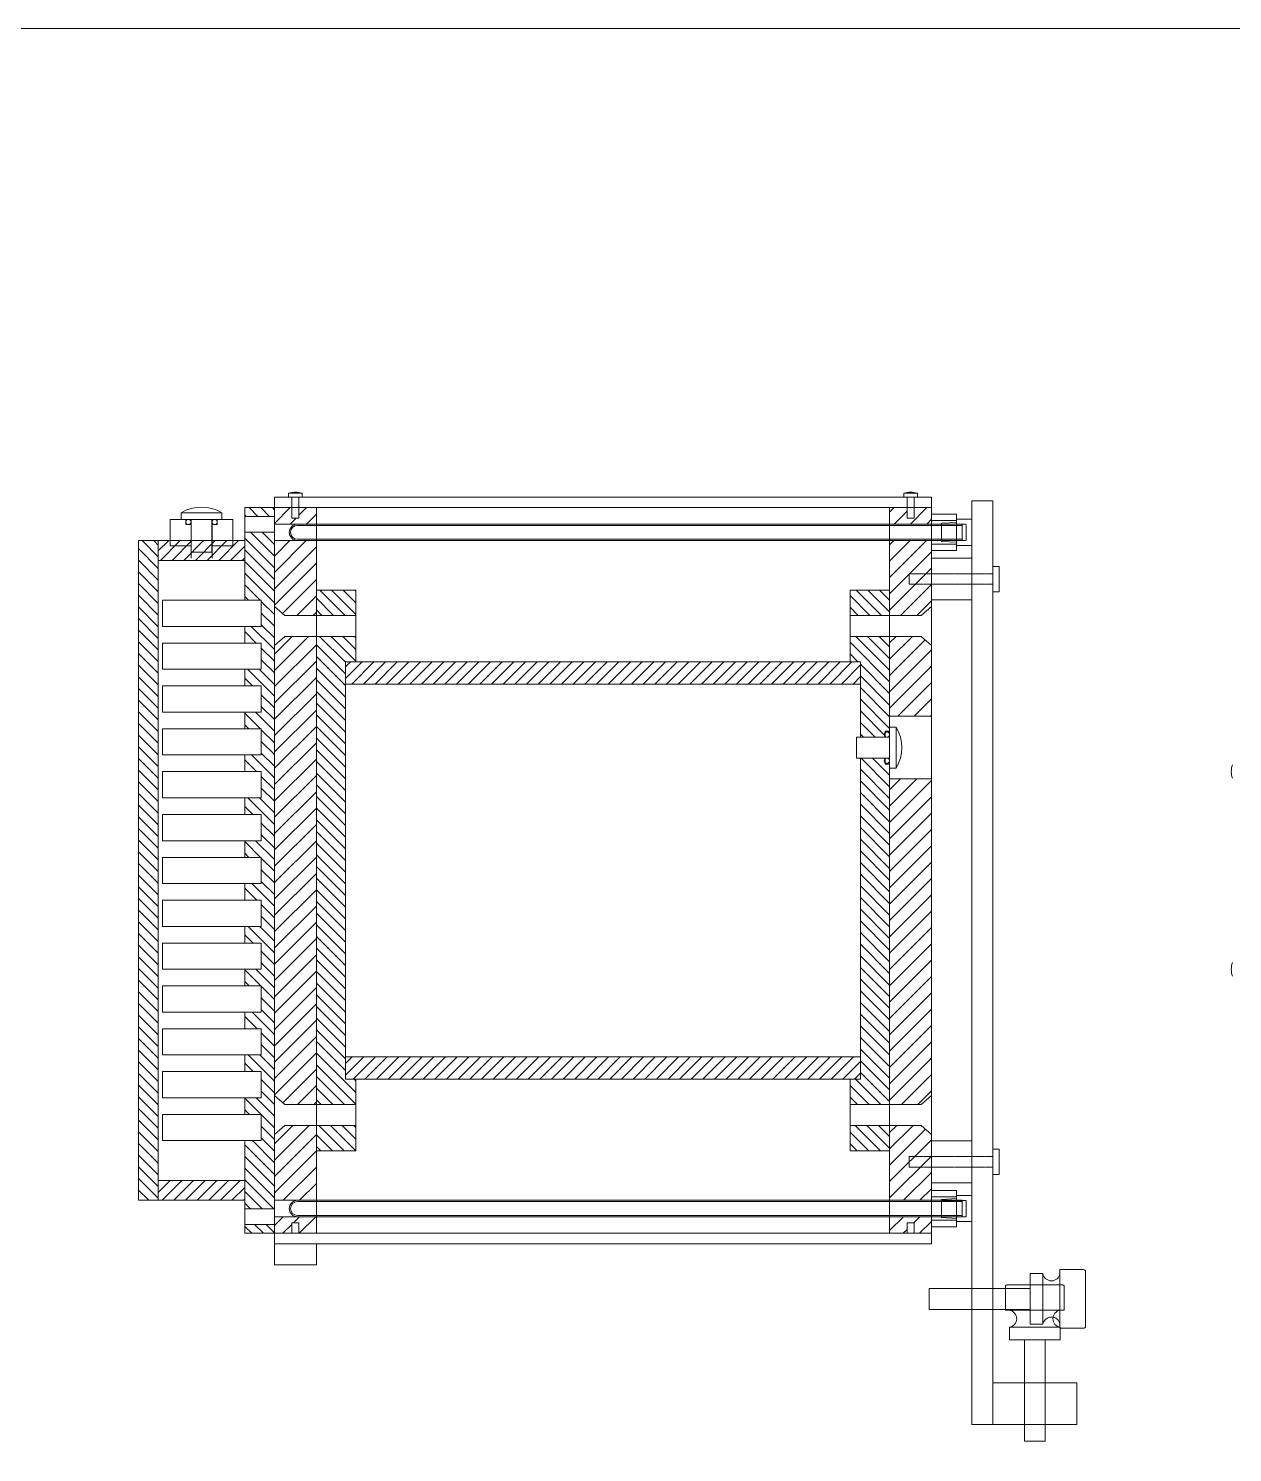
# Model space of a CAD drawing. Extents: x 150 to 1247, y 128 to 951.
# Drawn here: x 523.7 to 888.8, y 519.5 to 951.2 of the extents above; entities that cross this region are included whole.
import ezdxf

# ---------------------------------------------------------------- set-up
doc = ezdxf.new("R2010")
doc.units = 0
doc.header["$MEASUREMENT"] = 0
doc.linetypes.add('DASHED', pattern=[0.75, 0.5, -0.25])
doc.layers.get('0').update_dxf_attribs({"lineweight": 0})
doc.layers.add('restraint', color=7, linetype='Continuous', lineweight=0)
pattern_1 = [(45, (0, 0), (-2.474874, 2.474874), [])]
pattern_2 = [(135, (0, 0), (-1.767767, -1.767767), [])]
pattern_3 = [(45, (0, 0), (-1.767767, 1.767767), [])]

msp = doc.modelspace()

# ---------------------------------------------------------------- hatches: boundary and pattern name
at = {"linetype": 'Continuous'}
h = msp.add_hatch(dxfattribs=at)
h.set_pattern_fill('_U', scale=2.5, angle=135, style=0, pattern_type=0)
h.set_pattern_definition(pattern_2)
h.paths.add_polyline_path([(589.256, 803.305), (589.256, 805.984), (598.256, 805.984), (598.256, 803.305)])
h = msp.add_hatch(dxfattribs=at)
h.set_pattern_fill('_U', scale=3.5, angle=45, style=0, pattern_type=0)
h.set_pattern_definition(pattern_1)
h.paths.add_polyline_path([(598.256, 800.984), (610.956, 800.984), (610.956, 805.984), (605.671, 805.984), (605.671, 802.809), (603.541, 802.809), (603.541, 805.984), (598.256, 805.984)])
h = msp.add_hatch(dxfattribs=at)
h.set_pattern_fill('_U', scale=3.5, angle=45, style=0, pattern_type=0)
h.set_pattern_definition(pattern_1)
h.paths.add_polyline_path([(797.483, 800.984), (784.783, 800.984), (784.783, 805.984), (790.068, 805.984), (790.068, 802.809), (792.198, 802.809), (792.198, 805.984), (797.483, 805.984)])
h = msp.add_hatch(dxfattribs=at)
h.set_pattern_fill('_U', scale=2.5, angle=135, style=0, pattern_type=0)
h.set_pattern_definition(pattern_2)
h.paths.add_polyline_path([(563.016, 795.984), (563.016, 595.984), (557.016, 595.984), (557.016, 795.984)])
h = msp.add_hatch(dxfattribs=at)
h.set_pattern_fill('_U', scale=2.5, angle=45, style=0, pattern_type=0)
h.set_pattern_definition(pattern_3)
h.paths.add_polyline_path([(563.016, 789.984), (563.016, 795.984), (589.256, 795.984), (589.256, 789.984)])
h = msp.add_hatch(dxfattribs=at)
h.set_pattern_fill('_U', scale=2.5, angle=135, style=0, pattern_type=0)
h.set_pattern_definition(pattern_2)
h.paths.add_polyline_path([(589.256, 798.525), (598.256, 798.525), (598.256, 593.442), (589.256, 593.442), (589.256, 614.076), (594.256, 614.076), (594.256, 622.013), (589.256, 622.013), (589.256, 627.066), (594.256, 627.066), (594.256, 635.003), (589.256, 635.003), (589.256, 640.056), (594.256, 640.056), (594.256, 647.993), (589.256, 647.993), (589.256, 653.046), (594.256, 653.046), (594.256, 660.983), (589.256, 660.983), (589.256, 666.036), (594.256, 666.036), (594.256, 673.973), (589.256, 673.973), (589.256, 679.026), (594.256, 679.026), (594.256, 686.963), (589.256, 686.963), (589.256, 692.016), (594.256, 692.016), (594.256, 699.953), (589.256, 699.953), (589.256, 705.006), (594.256, 705.006), (594.256, 712.943), (589.256, 712.943), (589.256, 717.996), (594.256, 717.996), (594.256, 725.933), (589.256, 725.933), (589.256, 730.986), (594.256, 730.986), (594.256, 738.923), (589.256, 738.923), (589.256, 743.976), (594.256, 743.976), (594.256, 751.914), (589.256, 751.914), (589.256, 756.967), (594.256, 756.967), (594.256, 764.904), (589.256, 764.904), (589.256, 769.957), (594.256, 769.957), (594.256, 777.895), (589.256, 777.895)])
h = msp.add_hatch(dxfattribs=at)
h.set_pattern_fill('_U', scale=3.5, angle=45, style=0, pattern_type=0)
h.set_pattern_definition(pattern_1)
h.paths.add_polyline_path([(598.256, 776.009), (601.39, 773.284), (610.956, 773.284), (610.956, 795.984), (598.256, 795.984)])
h = msp.add_hatch(dxfattribs=at)
h.set_pattern_fill('_U', scale=3.5, angle=45, style=0, pattern_type=0)
h.set_pattern_definition(pattern_1)
h.paths.add_polyline_path([(797.483, 776.009), (794.348, 773.284), (784.783, 773.284), (784.783, 795.984), (797.483, 795.984)])
h = msp.add_hatch(dxfattribs=at)
h.set_pattern_fill('_U', scale=2.5, angle=135, style=0, pattern_type=0)
h.set_pattern_definition(pattern_2)
h.paths.add_polyline_path([(610.956, 773.284), (610.956, 780.984), (622.956, 780.984), (622.956, 773.284)])
h = msp.add_hatch(dxfattribs=at)
h.set_pattern_fill('_U', scale=2.5, angle=135, style=0, pattern_type=0)
h.set_pattern_definition(pattern_2)
h.paths.add_polyline_path([(784.783, 773.284), (772.783, 773.284), (772.783, 780.984), (784.783, 780.984)])
h = msp.add_hatch(dxfattribs=at)
h.set_pattern_fill('_U', scale=3.5, angle=45, style=0, pattern_type=0)
h.set_pattern_definition(pattern_1)
h.paths.add_polyline_path([(610.956, 625.034), (601.39, 625.034), (598.256, 627.759), (598.256, 764.209), (601.39, 766.934), (610.956, 766.934)])
h = msp.add_hatch(dxfattribs=at)
h.set_pattern_fill('_U', scale=2.5, angle=135, style=0, pattern_type=0)
h.set_pattern_definition(pattern_2)
h.paths.add_polyline_path([(622.956, 625.034), (610.956, 625.034), (610.956, 766.934), (622.956, 766.934), (622.956, 759.234), (619.781, 759.234), (619.781, 632.734), (622.956, 632.734)])
h = msp.add_hatch(dxfattribs=at)
h.set_pattern_fill('_U', scale=2.5, angle=135, style=0, pattern_type=0)
h.set_pattern_definition(pattern_2)
h.paths.add_polyline_path([(772.783, 759.234), (772.783, 766.934), (784.783, 766.934), (784.783, 738.206), (783.483, 738.206), (783.483, 736.381), (775.958, 736.381), (775.958, 759.234)])
h = msp.add_hatch(dxfattribs=at)
h.set_pattern_fill('_U', scale=3.5, angle=45, style=0, pattern_type=0)
h.set_pattern_definition(pattern_1)
h.paths.add_polyline_path([(784.783, 742.706), (784.783, 766.934), (794.348, 766.934), (797.483, 764.209), (797.483, 742.706)])
h = msp.add_hatch(dxfattribs=at)
h.set_pattern_fill('_U', scale=2.5, angle=45, style=0, pattern_type=0)
h.set_pattern_definition(pattern_3)
h.paths.add_polyline_path([(619.781, 752.484), (619.781, 759.234), (775.958, 759.234), (775.958, 752.484)])
h = msp.add_hatch(dxfattribs=at)
h.set_pattern_fill('_U', scale=2.5, angle=135, style=0, pattern_type=0)
h.set_pattern_definition(pattern_2)
h.paths.add_polyline_path([(775.958, 730.031), (783.483, 730.031), (783.483, 728.206), (784.783, 728.206), (784.783, 625.034), (772.783, 625.034), (772.783, 632.734), (775.958, 632.734)])
h = msp.add_hatch(dxfattribs=at)
h.set_pattern_fill('_U', scale=3.5, angle=45, style=0, pattern_type=0)
h.set_pattern_definition(pattern_1)
h.paths.add_polyline_path([(784.783, 723.706), (797.483, 723.706), (797.483, 627.759), (794.348, 625.034), (784.783, 625.034)])
h = msp.add_hatch(dxfattribs=at)
h.set_pattern_fill('_U', scale=2.5, angle=45, style=0, pattern_type=0)
h.set_pattern_definition(pattern_3)
h.paths.add_polyline_path([(619.781, 632.734), (619.781, 639.484), (775.958, 639.484), (775.958, 632.734)])
h = msp.add_hatch(dxfattribs=at)
h.set_pattern_fill('_U', scale=3.5, angle=45, style=0, pattern_type=0)
h.set_pattern_definition(pattern_1)
h.paths.add_polyline_path([(610.956, 595.984), (610.956, 618.684), (601.39, 618.684), (598.256, 615.959), (598.256, 595.984)])
h = msp.add_hatch(dxfattribs=at)
h.set_pattern_fill('_U', scale=2.5, angle=135, style=0, pattern_type=0)
h.set_pattern_definition(pattern_2)
h.paths.add_polyline_path([(610.956, 610.984), (610.956, 618.684), (622.956, 618.684), (622.956, 610.984)])
h = msp.add_hatch(dxfattribs=at)
h.set_pattern_fill('_U', scale=2.5, angle=135, style=0, pattern_type=0)
h.set_pattern_definition(pattern_2)
h.paths.add_polyline_path([(772.783, 610.984), (772.783, 618.684), (784.783, 618.684), (784.783, 610.984)])
h = msp.add_hatch(dxfattribs=at)
h.set_pattern_fill('_U', scale=3.5, angle=45, style=0, pattern_type=0)
h.set_pattern_definition(pattern_1)
h.paths.add_polyline_path([(784.783, 595.984), (784.783, 618.684), (794.348, 618.684), (797.483, 615.959), (797.483, 595.984)])
h = msp.add_hatch(dxfattribs=at)
h.set_pattern_fill('_U', scale=2.5, angle=45, style=0, pattern_type=0)
h.set_pattern_definition(pattern_3)
h.paths.add_polyline_path([(563.016, 595.984), (563.016, 601.984), (589.256, 601.984), (589.256, 595.984)])
h = msp.add_hatch(dxfattribs=at)
h.set_pattern_fill('_U', scale=2.5, angle=135, style=0, pattern_type=0)
h.set_pattern_definition(pattern_2)
h.paths.add_polyline_path([(589.256, 585.984), (589.256, 588.662), (598.256, 588.662), (598.256, 585.984)])
h = msp.add_hatch(dxfattribs=at)
h.set_pattern_fill('_U', scale=3.5, angle=45, style=0, pattern_type=0)
h.set_pattern_definition(pattern_1)
h.paths.add_polyline_path([(598.256, 590.984), (610.956, 590.984), (610.956, 585.984), (605.671, 585.984), (605.671, 589.159), (603.541, 589.159), (603.541, 585.984), (598.256, 585.984)])
h = msp.add_hatch(dxfattribs=at)
h.set_pattern_fill('_U', scale=3.5, angle=45, style=0, pattern_type=0)
h.set_pattern_definition(pattern_1)
h.paths.add_polyline_path([(797.483, 590.984), (784.783, 590.984), (784.783, 585.984), (790.068, 585.984), (790.068, 589.159), (792.198, 589.159), (792.198, 585.984), (797.483, 585.984)])

# ---------------------------------------------------------------- linework, layer by layer
at = {"color": 7, "linetype": 'Continuous', "lineweight": 0, "ltscale": 0.1}
for p, q in [((797.483, 809.159), (598.256, 809.159)), ((598.256, 805.984), (598.256, 809.159)), ((797.483, 805.984), (797.483, 809.159)), ((809.762, 807.984), (816.112, 807.984)), ((809.762, 807.984), (809.762, 527.984)), ((816.112, 807.984), (816.112, 527.984)), ((569.961, 804.421), (582.311, 804.421)), ((569.961, 804.421), (569.961, 802.421)), ((582.311, 802.421), (582.311, 804.421)), ((589.256, 805.984), (598.256, 805.984)), ((589.256, 805.984), (589.256, 777.895)), ((598.256, 803.305), (589.256, 803.305)), ((610.956, 805.984), (598.256, 805.984)), ((610.956, 805.984), (598.256, 805.984)), ((598.256, 585.984), (598.256, 805.984)), ((598.256, 805.984), (598.256, 585.984)), ((797.483, 805.984), (598.256, 805.984)), ((610.956, 805.984), (610.956, 800.984)), ((610.956, 805.984), (610.956, 585.984)), ((784.783, 805.984), (797.483, 805.984)), ((784.783, 805.984), (797.483, 805.984)), ((784.783, 805.984), (784.783, 800.984)), ((784.783, 805.984), (784.783, 585.984)), ((797.483, 585.984), (797.483, 805.984)), ((805.022, 803.984), (797.483, 803.984)), ((805.022, 792.984), (805.022, 803.984)), ((566.611, 794.421), (566.611, 802.421)), ((566.611, 802.421), (571.366, 802.421)), ((569.961, 802.421), (582.311, 802.421)), ((571.366, 802.421), (571.366, 800.831)), ((571.366, 800.831), (572.956, 800.831)), ((572.956, 800.831), (572.956, 790.68)), ((572.961, 802.421), (572.961, 792.421)), ((579.311, 802.421), (579.311, 792.421)), ((579.316, 800.831), (579.316, 790.68)), ((579.316, 800.831), (580.906, 800.831)), ((580.906, 802.421), (585.661, 802.421)), ((580.906, 802.421), (580.906, 800.831)), ((585.661, 794.421), (585.661, 802.421)), ((605.262, 800.984), (806.762, 800.984)), ((605.262, 800.604), (806.762, 800.604)), ((800.565, 801.234), (805.022, 801.484)), ((800.565, 801.234), (800.565, 795.734)), ((809.762, 802.456), (805.022, 802.456)), ((805.022, 794.511), (805.022, 802.456)), ((806.762, 795.984), (806.762, 800.984)), ((809.762, 794.511), (809.762, 802.456)), ((589.256, 795.984), (557.016, 795.984)), ((557.016, 795.984), (557.016, 595.984)), ((563.016, 795.984), (563.016, 595.984)), ((566.611, 794.421), (572.956, 794.421)), ((579.316, 794.421), (585.661, 794.421)), ((598.256, 798.525), (589.256, 798.525)), ((610.956, 795.984), (598.256, 795.984)), ((605.262, 796.364), (806.762, 796.364)), ((605.262, 795.984), (806.762, 795.984)), ((784.783, 795.984), (797.483, 795.984)), ((805.022, 795.484), (800.565, 795.734)), ((805.022, 794.511), (809.762, 794.511)), ((579.311, 792.421), (572.961, 792.421)), ((805.022, 792.984), (797.483, 792.984)), ((809.762, 790.685), (797.483, 790.685)), ((563.016, 789.984), (589.256, 789.984)), ((790.712, 782.747), (790.712, 785.922)), ((594.256, 777.895), (564.256, 777.895)), ((564.256, 769.957), (564.256, 777.895)), ((594.256, 769.957), (594.256, 777.895)), ((598.256, 778.409), (598.256, 613.559)), ((622.956, 780.984), (610.956, 780.984)), ((610.956, 780.984), (610.956, 610.984)), ((622.956, 780.984), (622.956, 759.234)), ((772.783, 780.984), (772.783, 759.234)), ((772.783, 780.984), (784.783, 780.984)), ((784.783, 610.984), (784.783, 780.984)), ((797.483, 778.409), (797.483, 613.559)), ((809.762, 777.985), (797.483, 777.985)), ((601.39, 773.284), (598.256, 776.009)), ((610.956, 773.284), (601.39, 773.284)), ((784.783, 773.284), (794.348, 773.284)), ((794.348, 773.284), (797.483, 776.009)), ((594.256, 769.957), (564.256, 769.957)), ((589.256, 769.957), (589.256, 764.904)), ((594.256, 764.904), (564.256, 764.904)), ((564.256, 756.967), (564.256, 764.904)), ((594.256, 764.904), (594.256, 756.967)), ((601.39, 766.934), (598.256, 764.209)), ((610.956, 766.934), (601.39, 766.934)), ((610.956, 766.934), (610.956, 625.034)), ((784.783, 766.934), (794.348, 766.934)), ((784.783, 753.624), (784.783, 766.934)), ((794.348, 766.934), (797.483, 764.209)), ((594.256, 756.967), (564.256, 756.967)), ((589.256, 756.967), (589.256, 751.914)), ((619.781, 759.234), (619.781, 632.734)), ((775.958, 759.234), (619.781, 759.234)), ((775.958, 759.234), (775.958, 736.381)), ((594.256, 751.914), (564.256, 751.914)), ((564.256, 743.976), (564.256, 751.914)), ((594.256, 751.914), (594.256, 743.976)), ((775.958, 752.484), (619.781, 752.484)), ((594.256, 743.976), (564.256, 743.976)), ((589.256, 743.976), (589.256, 738.923)), ((784.783, 743.624), (784.783, 625.034)), ((797.483, 742.706), (784.783, 742.706)), ((594.256, 738.923), (564.256, 738.923)), ((564.256, 730.986), (564.256, 738.923)), ((594.256, 730.986), (594.256, 738.923)), ((784.783, 739.381), (784.783, 727.031)), ((786.783, 739.381), (784.783, 739.381)), ((786.783, 739.381), (786.783, 727.031)), ((784.783, 736.381), (774.783, 736.381)), ((774.783, 730.031), (774.783, 736.381)), ((775.958, 736.381), (783.483, 736.381)), ((784.783, 738.206), (783.483, 738.206)), ((783.483, 738.206), (783.483, 736.381)), ((594.256, 730.986), (564.256, 730.986)), ((589.256, 730.986), (589.256, 725.933)), ((784.783, 730.031), (774.783, 730.031)), ((775.958, 730.031), (783.483, 730.031)), ((775.958, 730.031), (775.958, 632.734)), ((783.483, 730.031), (783.483, 728.206)), ((594.256, 725.933), (564.256, 725.933)), ((564.256, 717.996), (564.256, 725.933)), ((594.256, 717.996), (594.256, 725.933)), ((784.783, 728.206), (783.483, 728.206)), ((784.783, 727.031), (786.783, 727.031)), ((797.483, 723.706), (784.783, 723.706)), ((594.256, 717.996), (564.256, 717.996)), ((589.256, 717.996), (589.256, 712.943)), ((594.256, 712.943), (564.256, 712.943)), ((564.256, 705.006), (564.256, 712.943)), ((594.256, 705.006), (594.256, 712.943)), ((594.256, 705.006), (564.256, 705.006)), ((589.256, 705.006), (589.256, 699.953)), ((594.256, 699.953), (564.256, 699.953)), ((564.256, 692.016), (564.256, 699.953)), ((594.256, 692.016), (594.256, 699.953)), ((594.256, 692.016), (564.256, 692.016)), ((589.256, 692.016), (589.256, 686.963)), ((594.256, 686.963), (564.256, 686.963)), ((564.256, 679.026), (564.256, 686.963)), ((594.256, 679.026), (594.256, 686.963)), ((594.256, 679.026), (564.256, 679.026)), ((589.256, 679.026), (589.256, 673.973)), ((594.256, 673.973), (564.256, 673.973)), ((564.256, 666.036), (564.256, 673.973)), ((594.256, 666.036), (594.256, 673.973)), ((594.256, 666.036), (564.256, 666.036)), ((589.256, 666.036), (589.256, 660.983)), ((594.256, 660.983), (564.256, 660.983)), ((564.256, 653.046), (564.256, 660.983)), ((594.256, 653.046), (594.256, 660.983)), ((594.256, 653.046), (564.256, 653.046)), ((589.256, 653.046), (589.256, 647.993)), ((594.256, 647.993), (564.256, 647.993)), ((564.256, 640.056), (564.256, 647.993)), ((594.256, 640.056), (594.256, 647.993)), ((594.256, 640.056), (564.256, 640.056)), ((589.256, 640.056), (589.256, 635.003)), ((775.958, 639.484), (619.781, 639.484)), ((594.256, 635.003), (564.256, 635.003)), ((564.256, 627.066), (564.256, 635.003)), ((594.256, 627.066), (594.256, 635.003)), ((775.958, 632.734), (619.781, 632.734)), ((622.956, 632.734), (622.956, 610.984)), ((772.783, 632.734), (772.783, 610.984)), ((594.256, 627.066), (564.256, 627.066)), ((589.256, 627.066), (589.256, 622.013)), ((601.39, 625.034), (598.256, 627.759)), ((794.348, 625.034), (797.483, 627.759)), ((594.256, 622.013), (564.256, 622.013)), ((564.256, 614.076), (564.256, 622.013)), ((594.256, 614.076), (594.256, 622.013)), ((610.956, 625.034), (601.39, 625.034)), ((784.783, 625.034), (794.348, 625.034)), ((601.39, 618.684), (598.256, 615.959)), ((610.956, 618.684), (601.39, 618.684)), ((784.783, 618.684), (794.348, 618.684)), ((794.348, 618.684), (797.483, 615.959)), ((594.256, 614.076), (564.256, 614.076)), ((589.256, 614.076), (589.256, 585.984)), ((809.762, 613.982), (797.483, 613.982)), ((622.956, 610.984), (610.956, 610.984)), ((784.783, 610.984), (772.783, 610.984)), ((790.712, 609.22), (790.712, 606.045)), ((563.016, 601.984), (589.256, 601.984)), ((809.762, 601.282), (797.483, 601.282)), ((557.016, 595.984), (589.256, 595.984)), ((610.956, 595.984), (598.256, 595.984)), ((605.262, 595.984), (806.762, 595.984)), ((784.783, 595.984), (797.483, 595.984)), ((805.022, 598.984), (797.483, 598.984)), ((800.565, 596.234), (805.022, 596.484)), ((800.565, 596.234), (800.565, 590.734)), ((805.022, 598.984), (805.022, 587.984)), ((809.762, 597.456), (805.022, 597.456)), ((805.022, 589.511), (805.022, 597.456)), ((806.762, 590.984), (806.762, 595.984)), ((809.762, 589.511), (809.762, 597.456)), ((598.256, 593.442), (589.256, 593.442)), ((605.262, 595.604), (806.762, 595.604)), ((598.256, 588.662), (589.256, 588.662)), ((605.262, 591.364), (806.762, 591.364)), ((605.262, 590.984), (806.762, 590.984)), ((610.956, 591.364), (610.956, 591.364)), ((610.956, 590.984), (610.956, 585.984)), ((610.956, 585.984), (610.956, 590.984)), ((784.783, 591.364), (784.783, 591.364)), ((784.783, 591.364), (784.783, 591.364)), ((784.783, 590.984), (784.783, 585.984)), ((784.783, 585.984), (784.783, 590.984)), ((805.022, 587.984), (797.483, 587.984)), ((805.022, 590.484), (800.565, 590.734)), ((805.022, 589.511), (809.762, 589.511)), ((589.256, 585.984), (598.256, 585.984)), ((610.956, 585.984), (598.256, 585.984)), ((610.956, 585.984), (598.256, 585.984)), ((610.956, 585.984), (598.256, 585.984)), ((598.256, 585.984), (598.256, 582.809)), ((797.483, 585.984), (598.256, 585.984)), ((797.483, 582.809), (598.256, 582.809)), ((598.256, 582.809), (598.256, 576.459)), ((610.956, 585.984), (610.956, 585.984)), ((610.956, 582.809), (610.956, 576.459)), ((784.783, 585.984), (797.483, 585.984)), ((784.783, 585.984), (797.483, 585.984)), ((784.783, 585.984), (797.483, 585.984)), ((797.483, 585.984), (797.483, 582.809)), ((610.956, 576.459), (598.256, 576.459)), ((796.768, 569.259), (796.768, 562.909)), ((816.112, 540.684), (841.512, 540.684)), ((841.512, 540.684), (841.512, 527.984)), ((809.762, 527.984), (816.112, 527.984)), ((816.112, 527.984), (841.512, 527.984)), ((825.637, 522.984), (831.987, 522.984))]:
    msp.add_line(p, q, dxfattribs=at)
at = {"color": 255, "linetype": 'DASHED', "lineweight": 0, "ltscale": 0.1}
for p, q in [((805.022, 802.025), (797.483, 802.025)), ((800.565, 800.964), (808.032, 800.964)), ((808.032, 796.004), (808.032, 800.964)), ((805.022, 794.942), (797.483, 794.942)), ((800.565, 796.004), (808.032, 796.004)), ((805.022, 597.025), (797.483, 597.025)), ((800.565, 595.964), (808.032, 595.964)), ((808.032, 591.004), (808.032, 595.964)), ((805.022, 589.942), (797.483, 589.942)), ((800.565, 591.004), (808.032, 591.004))]:
    msp.add_line(p, q, dxfattribs=at)
at = {"color": 7, "linetype": 'Continuous', "lineweight": 0, "ltscale": 25.4}
for p, q in [((816.112, 780.494), (816.112, 788.175)), ((818.033, 788.175), (816.112, 788.175)), ((818.033, 780.494), (818.033, 788.175)), ((816.112, 780.494), (818.033, 780.494)), ((816.112, 611.473), (816.112, 603.792)), ((816.112, 611.473), (818.033, 611.473)), ((818.033, 611.473), (818.033, 603.792)), ((818.033, 603.792), (816.112, 603.792)), ((836.451, 557.183), (836.451, 574.984)), ((827.429, 558.403), (827.429, 573.765)), ((831.269, 573.765), (827.429, 573.765)), ((831.269, 558.403), (831.269, 573.765)), ((837.712, 562.666), (819.912, 562.666)), ((836.493, 557.485), (821.131, 557.485)), ((821.131, 557.485), (821.131, 553.644)), ((827.429, 558.403), (831.269, 558.403)), ((836.493, 553.644), (836.493, 557.485)), ((836.493, 553.644), (821.131, 553.644))]:
    msp.add_line(p, q, dxfattribs=at)
at = {"color": 7, "linetype": 'DASHED', "lineweight": 0, "ltscale": 0.1}
for p, q in [((622.956, 773.284), (610.956, 773.284)), ((784.783, 773.284), (772.783, 773.284)), ((622.956, 766.934), (610.956, 766.934)), ((784.783, 766.934), (772.783, 766.934)), ((622.956, 625.034), (610.956, 625.034)), ((784.783, 625.034), (772.783, 625.034)), ((622.956, 618.684), (610.956, 618.684)), ((784.783, 618.684), (772.783, 618.684))]:
    msp.add_line(p, q, dxfattribs=at)
at = {"color": 7, "linetype": 'Continuous'}
for points in [[(1033.78, 128.27), (149.86, 128.27), (149.86, 951.23), (1247.14, 951.23), (1247.14, 128.27), (1207.108, 128.27)], [(572.161, 800.821), (572.119, 800.822), (572.078, 800.825), (572.036, 800.831), (571.996, 800.838), (571.955, 800.848), (571.915, 800.86), (571.876, 800.873), (571.838, 800.889), (571.8, 800.907), (571.764, 800.927), (571.728, 800.948), (571.694, 800.971), (571.661, 800.997), (571.629, 801.023), (571.599, 801.052), (571.57, 801.082), (571.543, 801.113), (571.517, 801.146), (571.493, 801.18), (571.471, 801.215), (571.451, 801.251), (571.433, 801.289), (571.417, 801.327), (571.402, 801.366), (571.39, 801.406), (571.38, 801.446), (571.372, 801.487), (571.366, 801.528), (571.362, 801.569), (571.361, 801.611), (571.361, 801.652), (571.364, 801.694), (571.369, 801.735), (571.376, 801.776), (571.385, 801.816), (571.396, 801.856), (571.409, 801.896), (571.424, 801.934), (571.442, 801.972), (571.461, 802.009), (571.482, 802.045), (571.505, 802.08), (571.53, 802.113), (571.556, 802.145), (571.584, 802.176), (571.613, 802.205), (571.645, 802.232), (571.677, 802.258), (571.711, 802.283), (571.746, 802.305), (571.782, 802.326), (571.819, 802.344), (571.857, 802.361), (571.896, 802.376), (571.935, 802.389), (571.975, 802.399), (572.016, 802.408), (572.057, 802.414), (572.098, 802.419), (572.14, 802.421), (572.181, 802.421), (572.223, 802.419), (572.264, 802.414), (572.305, 802.408), (572.346, 802.399), (572.386, 802.389), (572.425, 802.376), (572.464, 802.361), (572.502, 802.344), (572.539, 802.326), (572.575, 802.305), (572.61, 802.283), (572.644, 802.258), (572.677, 802.232), (572.708, 802.205), (572.737, 802.176), (572.765, 802.145), (572.791, 802.113), (572.816, 802.08), (572.839, 802.045), (572.86, 802.009), (572.879, 801.972), (572.897, 801.934), (572.912, 801.896), (572.925, 801.856), (572.936, 801.816), (572.945, 801.776), (572.952, 801.735), (572.957, 801.694), (572.96, 801.652), (572.96, 801.611), (572.959, 801.569), (572.955, 801.528), (572.949, 801.487), (572.941, 801.446), (572.931, 801.406), (572.919, 801.366), (572.904, 801.327), (572.888, 801.289), (572.87, 801.251), (572.85, 801.215), (572.828, 801.18), (572.804, 801.146), (572.779, 801.113), (572.751, 801.082), (572.723, 801.052), (572.692, 801.023), (572.66, 800.997), (572.627, 800.971), (572.593, 800.948), (572.558, 800.927), (572.521, 800.907), (572.483, 800.889), (572.445, 800.873), (572.406, 800.86), (572.366, 800.848), (572.325, 800.838), (572.285, 800.831), (572.243, 800.825), (572.202, 800.822), (572.161, 800.821)], [(580.111, 800.821), (580.069, 800.822), (580.028, 800.825), (579.986, 800.831), (579.946, 800.838), (579.905, 800.848), (579.865, 800.86), (579.826, 800.873), (579.788, 800.889), (579.75, 800.907), (579.714, 800.927), (579.678, 800.948), (579.644, 800.971), (579.611, 800.997), (579.579, 801.023), (579.549, 801.052), (579.52, 801.082), (579.493, 801.113), (579.467, 801.146), (579.443, 801.18), (579.421, 801.215), (579.401, 801.251), (579.383, 801.289), (579.367, 801.327), (579.352, 801.366), (579.34, 801.406), (579.33, 801.446), (579.322, 801.487), (579.316, 801.528), (579.312, 801.569), (579.311, 801.611), (579.311, 801.652), (579.314, 801.694), (579.319, 801.735), (579.326, 801.776), (579.335, 801.816), (579.346, 801.856), (579.359, 801.896), (579.374, 801.934), (579.392, 801.972), (579.411, 802.009), (579.432, 802.045), (579.455, 802.08), (579.48, 802.113), (579.506, 802.145), (579.534, 802.176), (579.563, 802.205), (579.595, 802.232), (579.627, 802.258), (579.661, 802.283), (579.696, 802.305), (579.732, 802.326), (579.769, 802.344), (579.807, 802.361), (579.846, 802.376), (579.885, 802.389), (579.925, 802.399), (579.966, 802.408), (580.007, 802.414), (580.048, 802.419), (580.09, 802.421), (580.131, 802.421), (580.173, 802.419), (580.214, 802.414), (580.255, 802.408), (580.296, 802.399), (580.336, 802.389), (580.375, 802.376), (580.414, 802.361), (580.452, 802.344), (580.489, 802.326), (580.525, 802.305), (580.56, 802.283), (580.594, 802.258), (580.627, 802.232), (580.658, 802.205), (580.687, 802.176), (580.715, 802.145), (580.741, 802.113), (580.766, 802.08), (580.789, 802.045), (580.81, 802.009), (580.829, 801.972), (580.847, 801.934), (580.862, 801.896), (580.875, 801.856), (580.886, 801.816), (580.895, 801.776), (580.902, 801.735), (580.907, 801.694), (580.91, 801.652), (580.91, 801.611), (580.909, 801.569), (580.905, 801.528), (580.899, 801.487), (580.891, 801.446), (580.881, 801.406), (580.869, 801.366), (580.854, 801.327), (580.838, 801.289), (580.82, 801.251), (580.8, 801.215), (580.778, 801.18), (580.754, 801.146), (580.729, 801.113), (580.701, 801.082), (580.673, 801.052), (580.642, 801.023), (580.61, 800.997), (580.577, 800.971), (580.543, 800.948), (580.508, 800.927), (580.471, 800.907), (580.433, 800.889), (580.395, 800.873), (580.356, 800.86), (580.316, 800.848), (580.275, 800.838), (580.235, 800.831), (580.193, 800.825), (580.152, 800.822), (580.111, 800.821)], [(783.183, 737.181), (783.184, 737.223), (783.187, 737.264), (783.193, 737.305), (783.2, 737.346), (783.21, 737.387), (783.222, 737.426), (783.235, 737.466), (783.251, 737.504), (783.269, 737.542), (783.289, 737.578), (783.31, 737.614), (783.333, 737.648), (783.359, 737.681), (783.385, 737.713), (783.414, 737.743), (783.444, 737.772), (783.475, 737.799), (783.508, 737.825), (783.542, 737.849), (783.577, 737.871), (783.613, 737.891), (783.651, 737.909), (783.689, 737.925), (783.728, 737.939), (783.768, 737.952), (783.808, 737.962), (783.849, 737.97), (783.89, 737.976), (783.931, 737.98), (783.973, 737.981), (784.014, 737.981), (784.056, 737.978), (784.097, 737.973), (784.138, 737.966), (784.178, 737.957), (784.218, 737.946), (784.258, 737.933), (784.296, 737.917), (784.334, 737.9), (784.371, 737.881), (784.407, 737.86), (784.441, 737.837), (784.475, 737.812), (784.507, 737.786), (784.538, 737.758), (784.567, 737.728), (784.594, 737.697), (784.62, 737.665), (784.645, 737.631), (784.667, 737.596), (784.688, 737.56), (784.706, 737.523), (784.723, 737.485), (784.738, 737.446), (784.751, 737.407), (784.761, 737.366), (784.77, 737.326), (784.776, 737.285), (784.781, 737.243), (784.783, 737.202), (784.783, 737.16), (784.781, 737.119), (784.776, 737.078), (784.77, 737.037), (784.761, 736.996), (784.751, 736.956), (784.738, 736.916), (784.723, 736.877), (784.706, 736.839), (784.688, 736.802), (784.667, 736.766), (784.645, 736.731), (784.62, 736.698), (784.594, 736.665), (784.567, 736.634), (784.538, 736.605), (784.507, 736.577), (784.475, 736.55), (784.441, 736.526), (784.407, 736.503), (784.371, 736.482), (784.334, 736.462), (784.296, 736.445), (784.258, 736.43), (784.218, 736.417), (784.178, 736.405), (784.138, 736.396), (784.097, 736.389), (784.056, 736.384), (784.014, 736.382), (783.973, 736.381), (783.931, 736.383), (783.89, 736.387), (783.849, 736.393), (783.808, 736.401), (783.768, 736.411), (783.728, 736.423), (783.689, 736.437), (783.651, 736.453), (783.613, 736.472), (783.577, 736.492), (783.542, 736.514), (783.508, 736.538), (783.475, 736.563), (783.444, 736.59), (783.414, 736.619), (783.385, 736.649), (783.359, 736.681), (783.333, 736.714), (783.31, 736.749), (783.289, 736.784), (783.269, 736.821), (783.251, 736.858), (783.235, 736.897), (783.222, 736.936), (783.21, 736.976), (783.2, 737.016), (783.193, 737.057), (783.187, 737.098), (783.184, 737.14), (783.183, 737.181)], [(783.183, 729.231), (783.184, 729.273), (783.187, 729.314), (783.193, 729.355), (783.2, 729.396), (783.21, 729.437), (783.222, 729.476), (783.235, 729.516), (783.251, 729.554), (783.269, 729.592), (783.289, 729.628), (783.31, 729.664), (783.333, 729.698), (783.359, 729.731), (783.385, 729.763), (783.414, 729.793), (783.444, 729.822), (783.475, 729.849), (783.508, 729.875), (783.542, 729.899), (783.577, 729.921), (783.613, 729.941), (783.651, 729.959), (783.689, 729.975), (783.728, 729.989), (783.768, 730.002), (783.808, 730.012), (783.849, 730.02), (783.89, 730.026), (783.931, 730.03), (783.973, 730.031), (784.014, 730.031), (784.056, 730.028), (784.097, 730.023), (784.138, 730.016), (784.178, 730.007), (784.218, 729.996), (784.258, 729.983), (784.296, 729.967), (784.334, 729.95), (784.371, 729.931), (784.407, 729.91), (784.441, 729.887), (784.475, 729.862), (784.507, 729.836), (784.538, 729.808), (784.567, 729.778), (784.594, 729.747), (784.62, 729.715), (784.645, 729.681), (784.667, 729.646), (784.688, 729.61), (784.706, 729.573), (784.723, 729.535), (784.738, 729.496), (784.751, 729.457), (784.761, 729.416), (784.77, 729.376), (784.776, 729.335), (784.781, 729.293), (784.783, 729.252), (784.783, 729.21), (784.781, 729.169), (784.776, 729.128), (784.77, 729.087), (784.761, 729.046), (784.751, 729.006), (784.738, 728.966), (784.723, 728.927), (784.706, 728.889), (784.688, 728.852), (784.667, 728.816), (784.645, 728.781), (784.62, 728.748), (784.594, 728.715), (784.567, 728.684), (784.538, 728.655), (784.507, 728.627), (784.475, 728.6), (784.441, 728.576), (784.407, 728.553), (784.371, 728.532), (784.334, 728.512), (784.296, 728.495), (784.258, 728.48), (784.218, 728.467), (784.178, 728.455), (784.138, 728.446), (784.097, 728.439), (784.056, 728.434), (784.014, 728.432), (783.973, 728.431), (783.931, 728.433), (783.89, 728.437), (783.849, 728.443), (783.808, 728.451), (783.768, 728.461), (783.728, 728.473), (783.689, 728.487), (783.651, 728.503), (783.613, 728.522), (783.577, 728.542), (783.542, 728.564), (783.508, 728.588), (783.475, 728.613), (783.444, 728.64), (783.414, 728.669), (783.385, 728.699), (783.359, 728.731), (783.333, 728.764), (783.31, 728.799), (783.289, 728.834), (783.269, 728.871), (783.251, 728.908), (783.235, 728.947), (783.222, 728.986), (783.21, 729.026), (783.2, 729.066), (783.193, 729.107), (783.187, 729.148), (783.184, 729.19), (783.183, 729.231)]]:
    msp.add_lwpolyline(points, dxfattribs=at)
at = {"color": 7, "linetype": 'Continuous', "ltscale": 0.1}
for points in [[(602.541, 809.159), (606.671, 809.159), (606.671, 810.319), (602.541, 810.319)], [(603.541, 802.809), (605.671, 802.809), (605.671, 809.159), (603.541, 809.159)], [(789.068, 809.159), (793.198, 809.159), (793.198, 810.319), (789.068, 810.319)], [(790.068, 802.809), (792.198, 802.809), (792.198, 809.159), (790.068, 809.159)]]:
    msp.add_lwpolyline(points, close=True, dxfattribs=at)
at = {"color": 7, "linetype": 'Continuous'}
for points in [[(589.256, 803.305), (589.256, 805.984), (598.256, 805.984), (598.256, 803.305)], [(598.256, 800.984), (610.956, 800.984), (610.956, 805.984), (605.671, 805.984), (605.671, 802.809), (603.541, 802.809), (603.541, 805.984), (598.256, 805.984)], [(797.483, 800.984), (784.783, 800.984), (784.783, 805.984), (790.068, 805.984), (790.068, 802.809), (792.198, 802.809), (792.198, 805.984), (797.483, 805.984)], [(563.016, 795.984), (563.016, 595.984), (557.016, 595.984), (557.016, 795.984)], [(563.016, 789.984), (563.016, 795.984), (589.256, 795.984), (589.256, 789.984)], [(589.256, 798.525), (598.256, 798.525), (598.256, 593.442), (589.256, 593.442), (589.256, 614.076), (594.256, 614.076), (594.256, 622.013), (589.256, 622.013), (589.256, 627.066), (594.256, 627.066), (594.256, 635.003), (589.256, 635.003), (589.256, 640.056), (594.256, 640.056), (594.256, 647.993), (589.256, 647.993), (589.256, 653.046), (594.256, 653.046), (594.256, 660.983), (589.256, 660.983), (589.256, 666.036), (594.256, 666.036), (594.256, 673.973), (589.256, 673.973), (589.256, 679.026), (594.256, 679.026), (594.256, 686.963), (589.256, 686.963), (589.256, 692.016), (594.256, 692.016), (594.256, 699.953), (589.256, 699.953), (589.256, 705.006), (594.256, 705.006), (594.256, 712.943), (589.256, 712.943), (589.256, 717.996), (594.256, 717.996), (594.256, 725.933), (589.256, 725.933), (589.256, 730.986), (589.256, 730.986), (589.256, 730.986), (589.256, 730.986), (594.256, 730.986), (594.256, 738.923), (589.256, 738.923), (589.256, 743.976), (594.256, 743.976), (594.256, 751.914), (589.256, 751.914), (589.256, 756.967), (594.256, 756.967), (594.256, 764.904), (589.256, 764.904), (589.256, 769.957), (589.256, 769.957), (589.256, 769.957), (589.256, 769.957), (594.256, 769.957), (594.256, 777.895), (589.256, 777.895)], [(598.256, 776.009), (601.39, 773.284), (610.956, 773.284), (610.956, 795.984), (598.256, 795.984)], [(797.483, 776.009), (794.348, 773.284), (784.783, 773.284), (784.783, 795.984), (797.483, 795.984)], [(610.956, 773.284), (610.956, 780.984), (622.956, 780.984), (622.956, 773.284)], [(784.783, 773.284), (772.783, 773.284), (772.783, 780.984), (784.783, 780.984)], [(610.956, 625.034), (601.39, 625.034), (598.256, 627.759), (598.256, 764.209), (601.39, 766.934), (610.956, 766.934)], [(622.956, 625.034), (610.956, 625.034), (610.956, 766.934), (622.956, 766.934), (622.956, 759.234), (619.781, 759.234), (619.781, 632.734), (622.956, 632.734)], [(772.783, 759.234), (772.783, 766.934), (784.783, 766.934), (784.783, 738.206), (783.483, 738.206), (783.483, 736.381), (775.958, 736.381), (775.958, 759.234)], [(784.783, 742.706), (784.783, 766.934), (794.348, 766.934), (797.483, 764.209), (797.483, 742.706)], [(619.781, 752.484), (619.781, 759.234), (775.958, 759.234), (775.958, 752.484)], [(775.958, 730.031), (783.483, 730.031), (783.483, 728.206), (784.783, 728.206), (784.783, 625.034), (772.783, 625.034), (772.783, 632.734), (775.958, 632.734)], [(784.783, 723.706), (797.483, 723.706), (797.483, 627.759), (794.348, 625.034), (784.783, 625.034)], [(619.781, 632.734), (619.781, 639.484), (775.958, 639.484), (775.958, 632.734)], [(610.956, 595.984), (610.956, 618.684), (601.39, 618.684), (598.256, 615.959), (598.256, 595.984)], [(610.956, 610.984), (610.956, 618.684), (622.956, 618.684), (622.956, 610.984)], [(772.783, 610.984), (772.783, 618.684), (784.783, 618.684), (784.783, 610.984)], [(784.783, 595.984), (784.783, 618.684), (794.348, 618.684), (797.483, 615.959), (797.483, 595.984)], [(563.016, 595.984), (563.016, 601.984), (589.256, 601.984), (589.256, 595.984)], [(589.256, 585.984), (589.256, 588.662), (598.256, 588.662), (598.256, 585.984)], [(598.256, 590.984), (610.956, 590.984), (610.956, 585.984), (605.671, 585.984), (605.671, 589.159), (603.541, 589.159), (603.541, 585.984), (598.256, 585.984)], [(797.483, 590.984), (784.783, 590.984), (784.783, 585.984), (790.068, 585.984), (790.068, 589.159), (792.198, 589.159), (792.198, 585.984), (797.483, 585.984)]]:
    msp.add_lwpolyline(points, close=True, dxfattribs=at)
at = {"color": 7, "linetype": 'Continuous', "ltscale": 25.4}
for points in [[(836.451, 557.183), (843.583, 557.183, 0.414214), (844.193, 557.793), (844.193, 574.374, 0.414214), (843.583, 574.984), (836.451, 574.984)], [(837.712, 562.666), (837.712, 569.798, 0.414214), (837.103, 570.408), (820.522, 570.408, 0.414214), (819.912, 569.798), (819.912, 562.666)]]:
    msp.add_lwpolyline(points, format="xyb", dxfattribs=at)
at = {"color": 7, "linetype": 'Continuous', "lineweight": 0}
for centre in [(572.161, 801.621), (580.111, 801.621), (783.983, 737.181), (783.983, 729.231)]:
    msp.add_circle(centre, 0.8, dxfattribs=at)
for centre, radius, start, end in [((604.606, 804.951), 5.751, 68.95871, 111.04129), ((791.133, 804.951), 5.751, 68.95871, 111.04129), ((576.136, 794.082), 12.042, 59.15153, 120.84847), ((605.262, 798.484), 2.5, 90, 270), ((605.262, 798.484), 2.12, 90, 270), ((776.444, 733.206), 12.042, -30.84847, 30.84847), ((894.134, 725.984), 5.751, 158.95871, 201.04129), ((894.134, 665.984), 5.751, 158.95871, 201.04129), ((605.262, 593.484), 2.5, 90, 270), ((605.262, 593.484), 2.12, 90, 270)]:
    msp.add_arc(centre, radius, start, end, dxfattribs=at)
at = {"color": 7, "linetype": 'Continuous', "lineweight": 0, "ltscale": 25.4}
for centre, start, end in [((833.86, 574.197), -170.53312, -9.46688), ((820.699, 560.075), -80.53312, 80.53312), ((836.925, 560.075), 99.46688, 260.53312), ((833.86, 557.971), 9.46688, 170.53312)]:
    msp.add_arc(centre, 2.627, start, end, dxfattribs=at)
at = {"layer": 'restraint', "color": 7, "linetype": 'DASHED', "lineweight": 0, "ltscale": 0.1}
for p, q in [((790.712, 785.922), (816.112, 785.922)), ((790.712, 782.747), (816.112, 782.747)), ((790.712, 609.22), (816.112, 609.22)), ((790.712, 606.045), (816.112, 606.045))]:
    msp.add_line(p, q, dxfattribs=at)
at = {"layer": 'restraint', "color": 7, "linetype": 'Continuous', "lineweight": 0, "ltscale": 2.54}
for p, q in [((796.768, 569.259), (827.429, 569.259)), ((796.768, 562.909), (827.429, 562.909)), ((825.637, 522.984), (825.637, 553.644)), ((831.987, 522.984), (831.987, 553.644))]:
    msp.add_line(p, q, dxfattribs=at)

doc.saveas('drawing.dxf')
